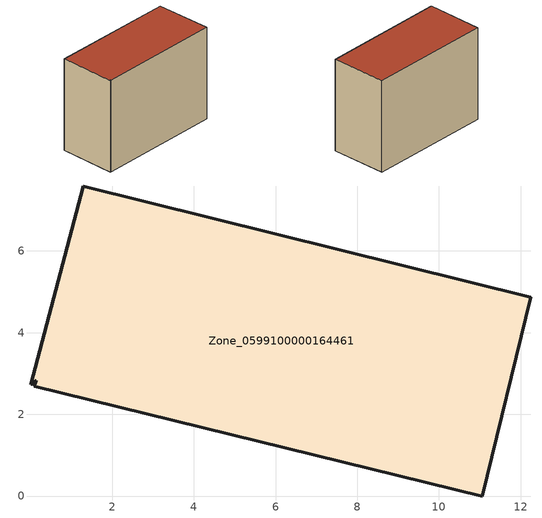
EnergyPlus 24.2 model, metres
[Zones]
Zone_0599100000164461
 floor ground (C_G): 0,2.73 1.29,7.59 12.25,4.86 11.06,0 0.09,2.69 0.14,2.84 z1.82
 wall outside (C_F): 11.06,0 12.25,4.86 1.29,7.59 0,2.73 0.14,2.84 0.09,2.69 11.06,0 z1.82:10.26
 roof outside (C_R): 1.29,7.59 0,2.73 0.14,2.84 0.09,2.69 11.06,0 12.25,4.86 z10.26
[BUILDING]
Pand.0599100000164461: North Axis=0; Terrain=City; Loads Convergence Tolerance Value=0.04; Temperature Convergence Tolerance Value=0.4; Solar Distribution=FullExterior; Maximum Number of Warmup Days=25; Minimum Number of Warmup Days=1
[Site:Location]
Rotterdam.The.Hague.AP_ZH_NLD Design_Conditions: Latitude=51.96; Longitude=4.45; Time Zone=1; Elevation=-4.5
[SITE:GROUNDTEMPERATURE:BUILDINGSURFACE]
18, 18, 18, 18, 18, 18, 18, 18, 18, 18, 18, 18
[MATERIAL] Thermal Absorptance=0.9; Solar Absorptance=0.7; Visible Absorptance=0.7
Name | Roughness | Thickness | Conductivity | Density | Specific Heat
G.TI.1946 | MediumSmooth | 0.15 | 1 | 540 | 1210
F.TI.1946 | Rough | 0.3 | 0.857143 | 1920 | 840
R.TI.1946 | MediumRough | 0.2 | 0.1 | 1500 | 1000
[CONSTRUCTION]
C_G: G.TI.1946
C_F: F.TI.1946
C_R: R.TI.1946
[ZONE]
Zone_0599100000164461: Type=1; Multiplier=1; Ceiling Height=Autocalculate; Volume=Autocalculate; Floor Area=autocalculate; Part of Total Floor Area=Yes
[ZONEINFILTRATION:DESIGNFLOWRATE]
Infil_Zone_0599100000164461: Zone or ZoneList or Space or SpaceList=Zone_0599100000164461; Schedule=AlwaysOn; Design Flow Rate Calculation Method=Flow/Area; Flow Rate per Floor Area=0.003; Constant Term Coefficient=1; Temperature Term Coefficient=0; Velocity Term Coefficient=0; Velocity Squared Term Coefficient=0
[HVACTEMPLATE:ZONE:IDEALLOADSAIRSYSTEM]
Zone_0599100000164461: Maximum Heating Supply Air Temperature=50; Minimum Cooling Supply Air Temperature=13; Maximum Heating Supply Air Humidity Ratio=0.0156; Minimum Cooling Supply Air Humidity Ratio=0.0077; Heating Limit=NoLimit; Cooling Limit=NoLimit; Dehumidification Control Type=ConstantSensibleHeatRatio; Cooling Sensible Heat Ratio=0.7; Dehumidification Setpoint=60; Humidification Control Type=None; Humidification Setpoint=30; Outdoor Air Method=None; Outdoor Air Flow Rate per Person=0.00944; Outdoor Air Flow Rate per Zone Floor Area=0; Outdoor Air Flow Rate per Zone=0; Demand Controlled Ventilation Type=None; Outdoor Air Economizer Type=NoEconomizer; Heat Recovery Type=None; Sensible Heat Recovery Effectiveness=0.7; Latent Heat Recovery Effectiveness=0.65
[ZONECONTROL:THERMOSTAT]
ThermostatControl_Zone_0599100000164461: Zone or ZoneList=Zone_0599100000164461; Control Type Schedule=DualSetpointControlType; Control 1=Thermostat_Zone_0599100000164461; Temperature Difference Between Cutout And Setpoint=0
[THERMOSTATSETPOINT:DUALSETPOINT]
Thermostat_Zone_0599100000164461: Heating Setpoint Temperature Schedule=HeatingSetpoint_Zone_0599100000164461; Cooling Setpoint Temperature Schedule=CoolingSetpoint_Zone_0599100000164461
[SCHEDULE:COMPACT]
HeatingSetpoint_Zone_0599100000164461: Through: 12/31, For: AllDays, Until: 24:00, 21
CoolingSetpoint_Zone_0599100000164461: Through: 12/31, For: AllDays, Until: 24:00, 24
DualSetpointControlType: Through: 12/31, For: AllDays, Until: 24:00, 4
AlwaysOn: Through: 12/31, For: AllDays, Until: 24:00, 1
